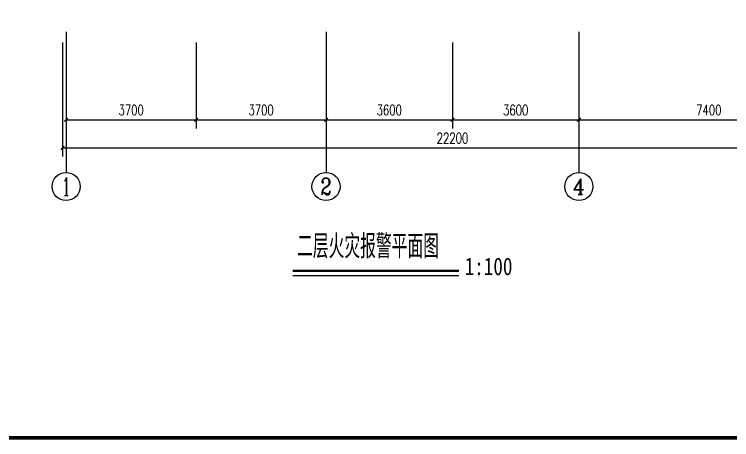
# Model space of a CAD drawing. Extents: x 6250600 to 6678662, y -692028 to -290561.
# Drawn here: x 6561127 to 6581553, y -465433 to -453329 of the extents above; entities that cross this region are included whole.
import ezdxf
from ezdxf.enums import TextEntityAlignment as Align

# ---------------------------------------------------------------- set-up
doc = ezdxf.new("R2010")
doc.units = 0
doc.header["$LTSCALE"] = 1000
doc.header["$MEASUREMENT"] = 0
doc.layers.get('0').update_dxf_attribs({"linetype": 'CONTINUOUS'})
doc.layers.get('Defpoints').update_dxf_attribs({"linetype": 'CONTINUOUS'})
for name, color, linetype in [('AXIS_TEXT', 7, 'CONTINUOUS'), ('PUB_TITLE', 4, 'CONTINUOUS'), ('图名', 15, 'CONTINUOUS'), ('建筑底图', 251, 'CONTINUOUS')]:
    doc.layers.add(name, color=color, linetype=linetype)
doc.styles.add('_TCH_AXIS', font='COMPLEX', dxfattribs={"bigfont": 'GBCBIG'})
doc.styles.add('_TCH_DIM_T3', font='SIMPLEX', dxfattribs={"width": 0.705882, "bigfont": 'GBCBIG'})
doc.styles.add('COMPLEX', font='COMPLEX')
doc.styles.add('sceie', font='sceie.shx', dxfattribs={"width": 0.7, "bigfont": 'sceic.shx'})
doc.styles.add('宋体', font='', dxfattribs={"width": 0.7})
doc.styles.get('宋体').set_extended_font_data('SimSun')
doc.dimstyles.new('_TCH_ARCH&&100', dxfattribs={"dimtxt": 297.5, "dimasz": 100, "dimexe": 250, "dimexo": 300, "dimgap": 126.25, "dimtad": 1, "dimdec": 0, "dimzin": 0, "dimdsep": 46, "dimtxsty": '_TCH_DIM_T3', "dimblk": 'ARCHTICK', "dimcen": 0.09, "dimclrt": 7, "dimazin": 2, "dimtfac": 1, "dimtdec": 0, "dimtix": 1, "dimtmove": 2, "dimatfit": 3, "dimfxl": 0, "dimtolj": 1, "dimtzin": 0, "dimarcsym": 0})

# ---------------------------------------------------------------- blocks, each defined once
blk = doc.blocks.new('_AXISO')
blk.add_circle((0, 0), 0.5)
at = {"layer": 'AXIS_TEXT', "style": 'COMPLEX', "width": 1.041667}
blk.add_attdef('A', text='', height=0.56, dxfattribs=at).set_placement((-0.25, -0.28), (0.25, -0.28), align=Align.FIT)
blk = doc.blocks.new('_ArchTick')
at = {"color": 0, "linetype": 'ByBlock', "const_width": 0.4}
blk.add_lwpolyline([(-0.5, -0.5), (0.5, 0.5)], dxfattribs=at)
blk = doc.blocks.new('*D543')
at = {"layer": 'Defpoints', "color": 0, "transparency": 16777216}
for p in [(6562503, -453828), (6584703, -453828), (6584703, -457128)]:
    blk.add_point(p, dxfattribs=at)
at = {"layer": '建筑底图', "color": 0, "lineweight": -2, "transparency": 16777216}
for p, q in [((6562503, -454128), (6562503, -457378)), ((6584703, -454128), (6584703, -457378)), ((6562503, -457128), (6584703, -457128))]:
    blk.add_line(p, q, dxfattribs=at)
at = {"layer": '建筑底图', "color": 0, "lineweight": -2, "transparency": 16777216, "xscale": 100, "yscale": 100, "zscale": 100, "rotation": 180}
blk.add_blockref('_ArchTick', (6562503, -457128), dxfattribs=at)
at = {"layer": '建筑底图', "color": 0, "lineweight": -2, "transparency": 16777216, "xscale": 100, "yscale": 100, "zscale": 100}
blk.add_blockref('_ArchTick', (6584703, -457128), dxfattribs=at)
at = {"layer": '建筑底图', "color": 7, "transparency": 16777216, "insert": (6573603, -456853), "char_height": 297.5, "attachment_point": 5, "style": '_TCH_DIM_T3'}
blk.add_mtext('\\A1;22200', dxfattribs=at)
blk = doc.blocks.new('*D544')
at = {"layer": 'Defpoints', "color": 0, "transparency": 16777216}
for p in [(6562603, -453828), (6566303, -453828), (6566303, -456328)]:
    blk.add_point(p, dxfattribs=at)
at = {"layer": '建筑底图', "color": 0, "lineweight": -2, "transparency": 16777216}
for p, q in [((6562603, -454128), (6562603, -456578)), ((6566303, -454128), (6566303, -456578)), ((6562603, -456328), (6566303, -456328))]:
    blk.add_line(p, q, dxfattribs=at)
at = {"layer": '建筑底图', "color": 0, "lineweight": -2, "transparency": 16777216, "xscale": 100, "yscale": 100, "zscale": 100, "rotation": 180}
blk.add_blockref('_ArchTick', (6562603, -456328), dxfattribs=at)
at = {"layer": '建筑底图', "color": 0, "lineweight": -2, "transparency": 16777216, "xscale": 100, "yscale": 100, "zscale": 100}
blk.add_blockref('_ArchTick', (6566303, -456328), dxfattribs=at)
at = {"layer": '建筑底图', "color": 7, "transparency": 16777216, "insert": (6564453, -456053), "char_height": 297.5, "attachment_point": 5, "style": '_TCH_DIM_T3'}
blk.add_mtext('\\A1;3700', dxfattribs=at)
blk = doc.blocks.new('*D545')
at = {"layer": 'Defpoints', "color": 0, "transparency": 16777216}
for p in [(6566303, -453828), (6570003, -453828), (6570003, -456328)]:
    blk.add_point(p, dxfattribs=at)
at = {"layer": '建筑底图', "color": 0, "lineweight": -2, "transparency": 16777216}
for p, q in [((6566303, -454128), (6566303, -456578)), ((6570003, -454128), (6570003, -456578)), ((6566303, -456328), (6570003, -456328))]:
    blk.add_line(p, q, dxfattribs=at)
at = {"layer": '建筑底图', "color": 0, "lineweight": -2, "transparency": 16777216, "xscale": 100, "yscale": 100, "zscale": 100, "rotation": 180}
blk.add_blockref('_ArchTick', (6566303, -456328), dxfattribs=at)
at = {"layer": '建筑底图', "color": 0, "lineweight": -2, "transparency": 16777216, "xscale": 100, "yscale": 100, "zscale": 100}
blk.add_blockref('_ArchTick', (6570003, -456328), dxfattribs=at)
at = {"layer": '建筑底图', "color": 7, "transparency": 16777216, "insert": (6568153, -456053), "char_height": 297.5, "attachment_point": 5, "style": '_TCH_DIM_T3'}
blk.add_mtext('\\A1;3700', dxfattribs=at)
blk = doc.blocks.new('*D546')
at = {"layer": 'Defpoints', "color": 0, "transparency": 16777216}
for p in [(6570003, -453828), (6573603, -453828), (6573603, -456328)]:
    blk.add_point(p, dxfattribs=at)
at = {"layer": '建筑底图', "color": 0, "lineweight": -2, "transparency": 16777216}
for p, q in [((6570003, -454128), (6570003, -456578)), ((6573603, -454128), (6573603, -456578)), ((6570003, -456328), (6573603, -456328))]:
    blk.add_line(p, q, dxfattribs=at)
at = {"layer": '建筑底图', "color": 0, "lineweight": -2, "transparency": 16777216, "xscale": 100, "yscale": 100, "zscale": 100, "rotation": 180}
blk.add_blockref('_ArchTick', (6570003, -456328), dxfattribs=at)
at = {"layer": '建筑底图', "color": 0, "lineweight": -2, "transparency": 16777216, "xscale": 100, "yscale": 100, "zscale": 100}
blk.add_blockref('_ArchTick', (6573603, -456328), dxfattribs=at)
at = {"layer": '建筑底图', "color": 7, "transparency": 16777216, "insert": (6571803, -456053), "char_height": 297.5, "attachment_point": 5, "style": '_TCH_DIM_T3'}
blk.add_mtext('\\A1;3600', dxfattribs=at)
blk = doc.blocks.new('*D547')
at = {"layer": 'Defpoints', "color": 0, "transparency": 16777216}
for p in [(6573603, -453828), (6577203, -453828), (6577203, -456328)]:
    blk.add_point(p, dxfattribs=at)
at = {"layer": '建筑底图', "color": 0, "lineweight": -2, "transparency": 16777216}
for p, q in [((6573603, -454128), (6573603, -456578)), ((6577203, -454128), (6577203, -456578)), ((6573603, -456328), (6577203, -456328))]:
    blk.add_line(p, q, dxfattribs=at)
at = {"layer": '建筑底图', "color": 0, "lineweight": -2, "transparency": 16777216, "xscale": 100, "yscale": 100, "zscale": 100, "rotation": 180}
blk.add_blockref('_ArchTick', (6573603, -456328), dxfattribs=at)
at = {"layer": '建筑底图', "color": 0, "lineweight": -2, "transparency": 16777216, "xscale": 100, "yscale": 100, "zscale": 100}
blk.add_blockref('_ArchTick', (6577203, -456328), dxfattribs=at)
at = {"layer": '建筑底图', "color": 7, "transparency": 16777216, "insert": (6575403, -456053), "char_height": 297.5, "attachment_point": 5, "style": '_TCH_DIM_T3'}
blk.add_mtext('\\A1;3600', dxfattribs=at)
blk = doc.blocks.new('*D548')
at = {"layer": 'Defpoints', "color": 0, "transparency": 16777216}
for p in [(6577203, -453828), (6584603, -453828), (6584603, -456328)]:
    blk.add_point(p, dxfattribs=at)
at = {"layer": '建筑底图', "color": 0, "lineweight": -2, "transparency": 16777216}
for p, q in [((6577203, -454128), (6577203, -456578)), ((6584603, -454128), (6584603, -456578)), ((6577203, -456328), (6584603, -456328))]:
    blk.add_line(p, q, dxfattribs=at)
at = {"layer": '建筑底图', "color": 0, "lineweight": -2, "transparency": 16777216, "xscale": 100, "yscale": 100, "zscale": 100, "rotation": 180}
blk.add_blockref('_ArchTick', (6577203, -456328), dxfattribs=at)
at = {"layer": '建筑底图', "color": 0, "lineweight": -2, "transparency": 16777216, "xscale": 100, "yscale": 100, "zscale": 100}
blk.add_blockref('_ArchTick', (6584603, -456328), dxfattribs=at)
at = {"layer": '建筑底图', "color": 7, "transparency": 16777216, "insert": (6580903, -456053), "char_height": 297.5, "attachment_point": 5, "style": '_TCH_DIM_T3'}
blk.add_mtext('\\A1;7400', dxfattribs=at)

msp = doc.modelspace()

# ---------------------------------------------------------------- linework, layer by layer
at = {"layer": 'PUB_TITLE', "color": 4, "const_width": 100}
msp.add_lwpolyline([(6546537.7, -465382.7), (6602437.7, -465382.7), (6602437.7, -425382.7), (6546537.7, -425382.7)], close=True, dxfattribs=at)
at = {"layer": '图名', "color": 3}
msp.add_line((6569053.9, -460764.1), (6573786.6, -460764.1), dxfattribs=at)
at = {"layer": '图名', "color": 3, "const_width": 70}
msp.add_lwpolyline([(6569053.9, -460630.9), (6573786.6, -460630.9)], dxfattribs=at)
at = {"layer": '建筑底图'}
for p, q in [((6562602.6, -453828.5), (6562602.6, -457828.5)), ((6570002.6, -453828.5), (6570002.6, -457828.5)), ((6577202.6, -453828.5), (6577202.6, -457828.5))]:
    msp.add_line(p, q, dxfattribs=at)

# ---------------------------------------------------------------- block references
ref = msp.add_blockref('_AXISO', (6562602.6, -458228.5), dxfattribs=dict(at, xscale=800, yscale=800, zscale=800))
ref.add_attrib('A', '1', dxfattribs={"layer": 'AXIS_TEXT', "color": 0, "height": 514.7, "style": '_TCH_AXIS'}).set_placement((6562492.3, -458485.8), (6562712.9, -458485.8), align=Align.FIT)
ref = msp.add_blockref('_AXISO', (6570002.6, -458228.5), dxfattribs=dict(at, xscale=800, yscale=800, zscale=800))
ref.add_attrib('A', '2', dxfattribs={"layer": 'AXIS_TEXT', "color": 0, "height": 465.9, "style": '_TCH_AXIS'}).set_placement((6569847.3, -458461.4), (6570157.9, -458461.4), align=Align.FIT)
ref = msp.add_blockref('_AXISO', (6577202.6, -458228.5), dxfattribs=dict(at, xscale=800, yscale=800, zscale=800))
ref.add_attrib('A', '4', dxfattribs={"layer": 'AXIS_TEXT', "color": 0, "height": 445.4, "style": '_TCH_AXIS'}).set_placement((6577032.9, -458451.2), (6577372.3, -458451.2), align=Align.FIT)

# ---------------------------------------------------------------- texts
at = {"layer": '图名', "color": 3, "style": '宋体', "width": 0.8}
msp.add_text('1:100', height=500, dxfattribs=at).set_placement((6573950.3, -460751))
at = {"layer": '建筑底图', "color": 0, "style": 'sceie', "width": 0.7}
msp.add_text('二层火灾报警平面图', height=675.18, dxfattribs=at).set_placement((6569177.5, -460270.1))

# ---------------------------------------------------------------- dimensions: what is measured, and where the dimension line sits
at = {"layer": '建筑底图'}
for p1, p2, distance, picture, middle in [((6562502.6, -453828.5), (6584702.6, -453828.5), -3300, '*D543', (6573602.6, -456853.5)), ((6562602.6, -453828.5), (6566302.6, -453828.5), -2500, '*D544', (6564452.6, -456053.5)), ((6566302.6, -453828.5), (6570002.6, -453828.5), -2500, '*D545', (6568152.6, -456053.5)), ((6570002.6, -453828.5), (6573602.6, -453828.5), -2500, '*D546', (6571802.6, -456053.5)), ((6573602.6, -453828.5), (6577202.6, -453828.5), -2500, '*D547', (6575402.6, -456053.5)), ((6577202.6, -453828.5), (6584602.6, -453828.5), -2500, '*D548', (6580902.6, -456053.5))]:
    dim = msp.add_aligned_dim(p1=p1, p2=p2, distance=distance, dimstyle='_TCH_ARCH&&100', dxfattribs=at)
    dim.commit()
    dim.dimension.update_dxf_attribs({"geometry": picture, "text_midpoint": middle})

doc.saveas('drawing.dxf')
